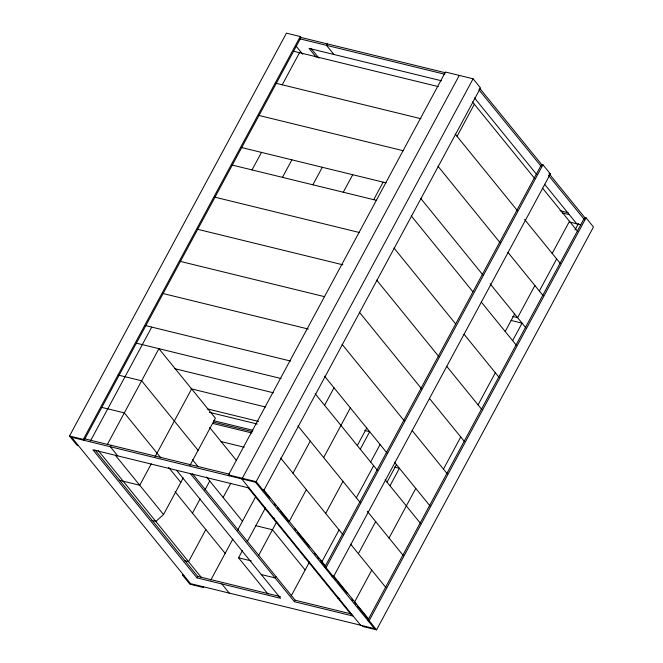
<?xml version="1.0" encoding="UTF-8"?>
<svg xmlns="http://www.w3.org/2000/svg" width="663" height="663" viewBox="0 0 663 663"><rect width="100%" height="100%" fill="white"/><g stroke="black" fill="none" stroke-linecap="round" stroke-linejoin="round"><path stroke-width="0.99" d="M69.516 436.022L286.441 33.15L300.264 36.531L301.01 37.443L84.085 440.315L83.339 439.403L69.516 436.022L76.941 445.171L78.325 445.511M83.339 439.403L300.264 36.531M90.45 440.953L151.752 327.099M282.223 84.798L299.519 52.684M252.039 169.919L261.471 152.399M107.522 444.119L158.913 348.672L215.4 418.196L189.941 465.467M111.135 445.279L110.356 446.738L117.782 455.887M327.273 43.866L326.494 45.333L333.92 54.474M282.455 177.352L291.886 159.841M151.272 463.851L139.744 485.258L119.249 480.252M155.109 456.716L191.615 388.924M312.87 184.795L322.301 167.275M151.943 520.496L155.846 521.45L163.521 514.529L183.22 477.957M343.293 192.229L352.724 174.717M192.461 513.121L200.151 498.849M204.95 489.932L209.757 481.006M373.708 199.671L383.139 182.151M229.257 475.819L228.52 474.899L445.437 72.027L473.092 78.789L480.526 87.939L263.601 490.811L262.216 490.471M205.845 529.588L188.549 561.702L184.645 560.749M223.133 497.474L230.815 483.203M459.268 75.408L242.343 478.28L243.089 479.2M176.549 470.258L280.59 598.316L196.944 577.863L197.723 576.404L94.983 449.945M263.601 490.811L256.167 481.661L473.092 78.789M210.751 580.133L232.846 539.094M237.652 530.176L255.421 497.175M457.056 136.338L474.352 104.232M268.059 594.106L238.564 557.807L242.409 550.671M247.208 541.746L265.465 507.85M324.588 405.308L334.019 387.797M292.98 473.2L310.267 441.086M258.52 555.619L276.769 521.723M306.356 489.659L289.068 521.773L280.093 510.725M323.652 457.553L350.371 407.919M275.883 576.454L275.095 577.921L261.272 574.539M357.291 445.561L366.722 428.041M325.682 513.444L342.97 481.33M360.266 449.216L369.697 431.704L364.758 430.494M291.223 595.863L309.472 561.967M353.18 616.068L294.413 601.697L295.201 600.239L192.461 473.78M370.667 462.028L380.098 444.508M321.762 562.025L339.058 529.911M356.346 497.797L373.642 465.683M326.03 567.652L542.947 164.772L541.572 164.441L324.646 567.313L326.03 567.652L333.456 576.793L550.381 173.921L542.947 164.772M387.018 482.15L396.449 464.63M389.985 485.805L399.424 468.293L394.394 467.059M358.376 553.696L375.672 521.582M354.465 602.269L371.752 570.155M389.048 538.041L415.767 488.416M505.198 331.508L514.629 313.997M534.892 285.538L517.604 317.652L512.723 316.458M552.188 253.423L569.476 221.309M443.464 469.106L460.76 436.992M478.048 404.886L495.336 372.772M512.632 340.658L522.063 323.138L511.09 320.461M539.35 291.024L556.647 258.918M574.995 229.97L578.426 223.597M369.134 620.701L586.059 217.829L584.675 217.489L367.75 620.361L369.134 620.701L376.559 629.85L593.484 226.978L586.059 217.829M300.472 37.319L445.594 72.797M299.693 38.777L444.807 74.256M441.367 80.753L309.033 48.391L316.185 57.192M293.659 51.25L438.284 86.613M275.394 83.124L420.988 118.727M548.997 173.582L550.381 173.921M258.396 115.312L403.195 150.716M560.144 210.759L568.108 212.707M562.348 212.947L569.318 214.655M569.732 222.088L580.697 224.765M241.108 147.418L386.081 182.872M231.428 164.88L376.65 200.392M214.381 197.052L359.18 232.456M197.093 229.166L342.895 264.819M179.806 261.28L324.605 296.684M162.51 293.394L308.312 329.047M145.222 325.5L290.518 361.037M136.47 343.185L281.087 378.548M174.767 368.678L273.305 392.769M191.11 388.8L265.523 406.991M118.205 375.059L141.625 380.786L198.104 450.31M207.337 408.889L258.62 421.436M209.351 412.32L257.36 424.055M213.718 420.715L252.934 430.304M213.271 422.074L252.271 431.613M212.798 423.425L252.015 433.014M101.887 407.413L124.337 412.9L160.894 457.893M221.102 441.575L244.224 447.235M84.334 438.732L229.456 474.211M228.52 474.899L256.167 481.661M249.131 488.009L92.895 449.804L196.944 577.863M272.476 517.72L274.424 518.193M255.86 525.693L272.452 529.745L305.146 569.998M332.072 576.462L333.456 576.793M238.564 557.807L251.252 560.906M337.873 598.217L339.829 598.689M197.723 576.404L280.383 596.617M295.201 600.239L351.97 614.12M183.858 575.401L182.474 575.061L189.908 584.211L203.732 587.592L202.994 586.672M376.559 629.85L362.736 626.469L361.99 625.557M479.598 88.162L541.978 164.946M549.776 174.543L584.865 217.729M478.819 89.629L541.19 166.405M548.342 175.198L584.725 219.983M474.376 97.801L536.806 174.634M544.605 184.239L576.752 223.804M472.437 101.878L534.826 178.662M542.549 188.168L577.755 231.503M455.15 133.992L517.538 210.784M524.582 219.453L560.467 263.617M437.986 166.256L500.25 242.898M507.933 252.354L543.171 295.731M311.121 48.532L318.928 58.137M420.69 198.37L482.954 275.012M490.032 283.714L525.883 327.845M296.228 46.261L302.726 54.258M411.259 215.889L472.876 291.728M481.288 302.079L516.452 345.365M393.971 248.003L455.589 323.842M464.017 334.218L499.164 377.471M376.675 280.118L438.947 356.752M446.729 366.332L481.868 409.585M359.387 312.223L421.651 388.866M429.442 398.446L464.581 441.699M342.1 344.337L404.364 420.98M412.146 430.56L447.285 473.813M324.588 376.186L387.068 453.094M394.56 462.31L430.237 506.217M315.157 393.706L377.587 470.539M385.128 479.83L420.806 523.737M298.002 425.986L360.282 502.637M367.335 511.322L403.245 555.511M280.714 458.092L342.995 534.751M350.594 544.116L385.949 587.625M263.46 489.576L325.84 566.359M333.638 575.956L368.727 619.143M263.418 490.206L269.833 498.104M274.316 503.623L275.601 505.206M277.524 507.568L278.808 509.151M294.836 528.875L296.121 530.458M297.405 532.033L309.58 547.025M314.71 553.34L315.994 554.923M317.279 556.497L319.201 558.868M320.486 560.442L324.969 565.97M334.591 577.805L336.514 580.175M337.798 581.749L347.412 593.592M351.904 599.112L353.18 600.695M355.111 603.065L356.396 604.648M357.689 606.231L367.99 618.919M209.649 427.478L236.575 460.628M241.705 478.86L360.614 625.217M248.111 487.728L350.752 614.071M192.353 459.592L198.212 466.802M206.458 476.954L242.451 521.259M190.372 473.639L294.413 601.697M168.601 467.39L180.817 482.424M175.065 491.706L225.163 553.373M221.832 583.954L229.257 593.095M115.379 455.274L163.521 514.529M98.149 450.426L201.428 577.556M255.528 482.241L71.637 437.273L190.546 583.631L374.438 628.599L255.528 482.241"/></g></svg>
